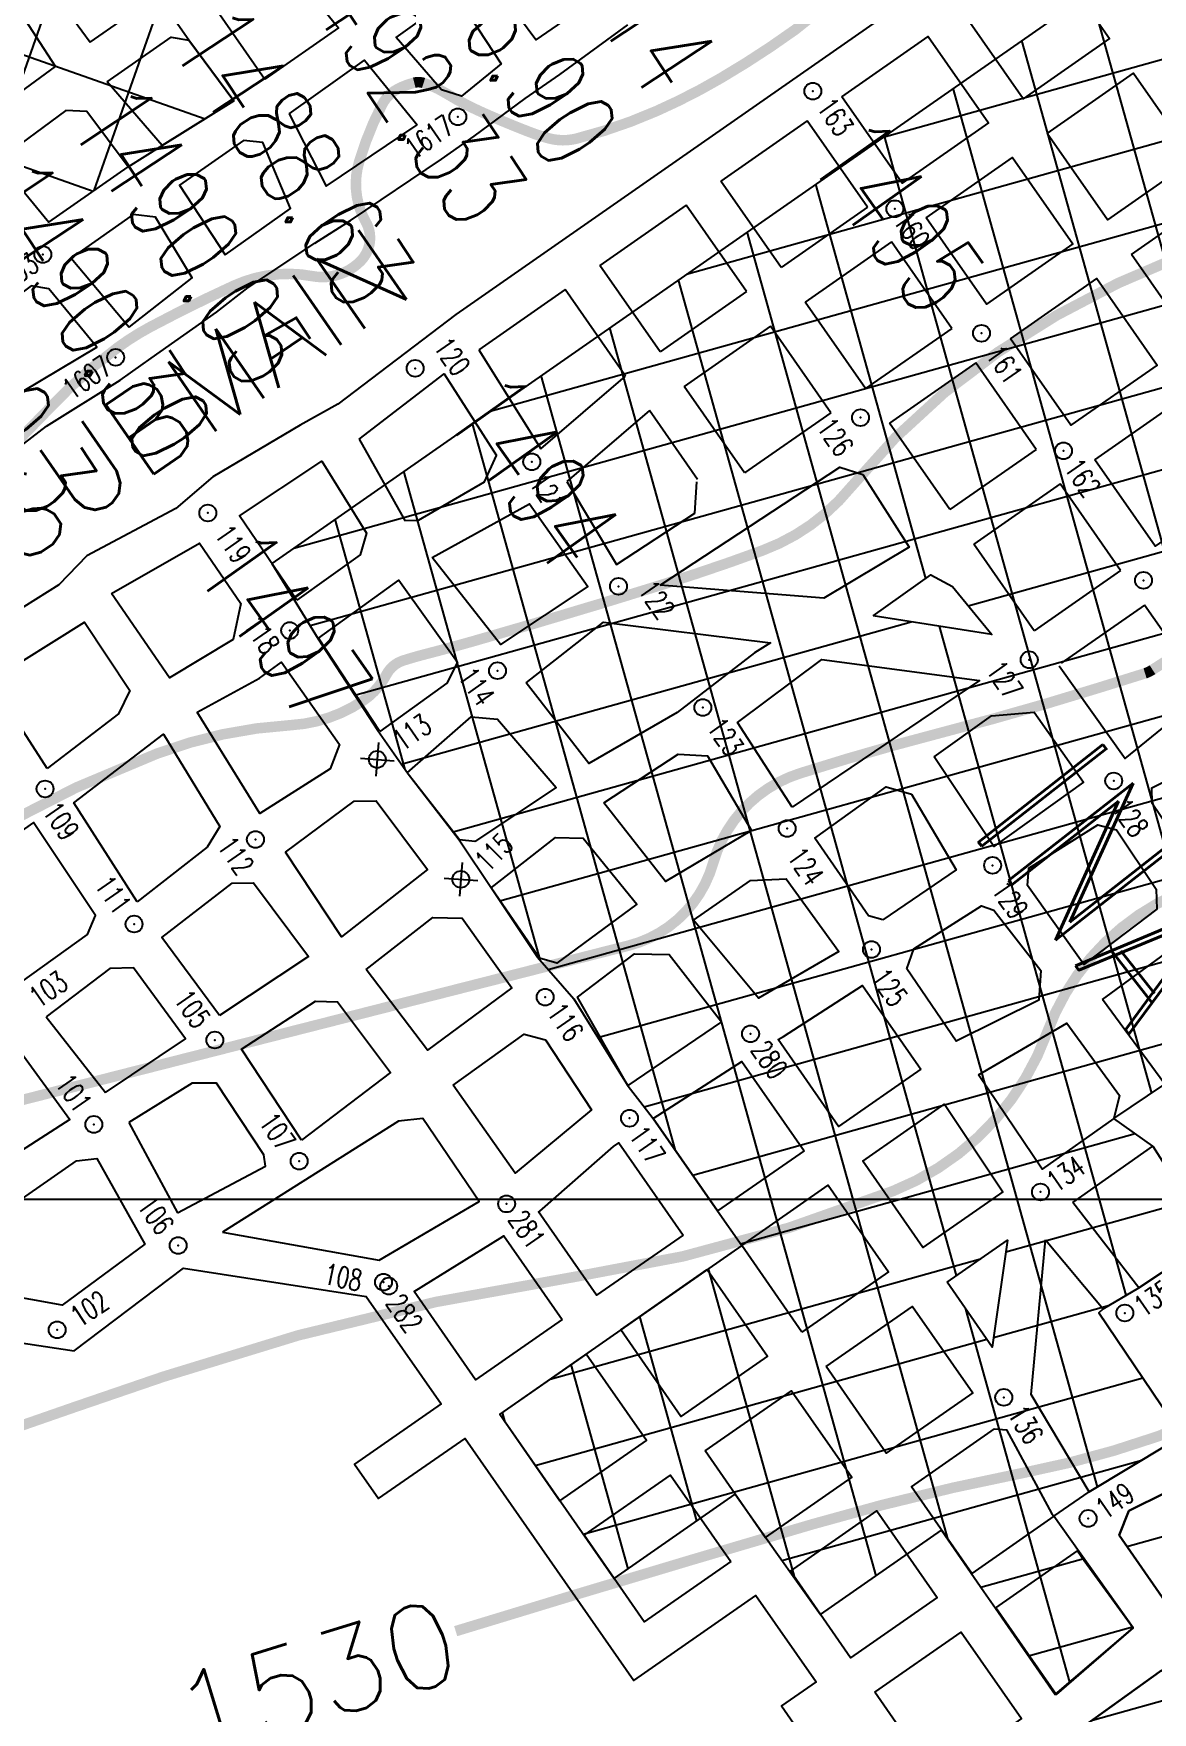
# Model space of a CAD drawing. Header units: inches. Extents: x 10131215 to 10153225, y 3476725 to 3491422.
# Drawn here: x 10143434 to 10143965, y 3481757 to 3482553 of the extents above; entities that cross this region are included whole.
import ezdxf
from ezdxf.enums import TextEntityAlignment as Align

# ---------------------------------------------------------------- set-up
doc = ezdxf.new("R2010")
doc.units = ezdxf.units.IN
doc.header["$LTSCALE"] = 100
doc.header["$MEASUREMENT"] = 0
doc.header["$PDMODE"] = 32
doc.header["$PDSIZE"] = 8
doc.layers.get('0').update_dxf_attribs({"color": 60, "linetype": 'CONTINUOUS'})
for name, color, linetype in [('ELEVATIONS-UPEER MASON-CONTOURS', 175, 'CONTINUOUS'), ('ELEVATIONS-UPPER MASON-SPOT', 175, 'CONTINUOUS'), ('GRID COORDINATES-VA SOUTH NAD27', 252, 'CONTINUOUS'), ('MINE WORKINGS-ADVANCED-SURVEYED', 7, 'CONTINUOUS'), ('MINE WORKINGS-RETREAT AREA', 4, 'CONTINUOUS'), ('MINE WORKINGS-RETREAT AREA-LABELS', 1, 'CONTINUOUS'), ('PANEL AND MAINS LABELS', 4, 'CONTINUOUS'), ('SPADS-CONTROL SURVEY-LABELS', 230, 'CONTINUOUS'), ('SPADS-CONTROL SURVEY-SYMBOLS', 230, 'CONTINUOUS'), ('SPADS-LABEL', 90, 'CONTINUOUS'), ('SPADS-SYMBOL', 90, 'CONTINUOUS')]:
    doc.layers.add(name, color=color, linetype=linetype)
doc.styles.add('INACCESSIBLE', font='ROMAND.SHX', dxfattribs={"width": 0.8, "height": 75})
doc.styles.add('LEV', font='SIMPLEX.shx', dxfattribs={"width": 0.7, "height": 40})
doc.styles.add('SP', font='SIMPLEX', dxfattribs={"width": 0.75, "height": 12})
doc.styles.get("Standard").update_dxf_attribs({"font": 'simplex.shx'})

# ---------------------------------------------------------------- blocks, each defined once
blk = doc.blocks.new('*X8')
at = {"color": 0}
for p, q in [((782663.7334110254, 180222.8788188884), (782697.2467060603, 180347.9521386877)), ((782712.0821369084, 180210.1335551075), (782736.8321513331, 180302.5018664284)), ((782613.775473359, 180287.8080369199), (782762.0028126345, 180248.0906410648)), ((782663.9649431051, 180222.5960000124), (782711.6853999903, 180209.8093421276))]:
    blk.add_line(p, q, dxfattribs=at)
blk = doc.blocks.new('*U52')
at = {"color": 4}
for p, q in [((660901.2717606163, 200972.0570941896), (661091.240157009, 201041.1999359278)), ((660891.3950740575, 200888.6489413333), (661141.9419971759, 200979.8405636354))]:
    blk.add_line(p, q, dxfattribs=at)
blk = doc.blocks.new('*U54')
at = {"color": 4}
for p, q in [((660734.6747990681, 201629.7407554881), (660988.4843376768, 201722.1198727145)), ((660937.4334357326, 201404.0925623766), (660827.6374453217, 201705.7545667773)), ((660907.0571831167, 201377.9079655207), (660796.883508213, 201680.6076495369)), ((660646.7186628807, 201557.8206735269), (660943.947784964, 201666.0032267223)), ((660902.010362502, 201282.1313261935), (660766.1295711042, 201655.4607322965)), ((660558.7625266932, 201485.9005915658), (660969.0947022043, 201635.2492896135)), ((660896.5748823121, 201187.422520273), (660735.3756339954, 201630.3138150561)), ((660771.0572662434, 201422.6366711593), (660704.6216968866, 201605.1668978157)), ((660470.8063905056, 201413.9805096046), (660934.9696208808, 201582.922109302)), ((660885.2870142965, 200999.1503527472), (660673.8677597778, 201580.0199805753)), ((660810.8853104998, 201093.9246888912), (660643.113822669, 201554.8730633349)), ((660481.3360364295, 201377.9063208304), (660949.7050667317, 201548.3787065125)), ((660816.5638028022, 200968.6804945079), (660612.3598855602, 201529.7261460945)), ((660505.0781991932, 201346.6410949056), (660958.3517917363, 201511.6191905703)), ((660783.7946640807, 200949.0702981942), (660581.6059484514, 201504.5792288541)), ((660673.3361082072, 201142.9100212361), (660550.8520113426, 201479.4323116137)), ((660792.0658291563, 201411.189383347), (660930.3154312591, 201461.5081234115)), ((660602.5571309039, 201227.7309981428), (660520.0980742339, 201454.2853943733)), ((660531.530419246, 201313.2326195949), (660489.3441371251, 201429.1384771329)), ((660556.5017208672, 201285.5443932004), (660955.4623484995, 201430.7541863027)), ((660529.5656461273, 201315.647130235), (660765.6764177256, 201401.5844230864)), ((660891.8158062784, 201090.8553092068), (660779.1210164373, 201400.4816995855)), ((660581.1790851591, 201254.619552795), (660906.7264205571, 201373.1090927245)), ((660606.4551172848, 201223.9126096612), (660928.5398560851, 201341.141867496)), ((660632.4971319556, 201193.4844613739), (660924.4225384808, 201299.7366199752)), ((660656.9340264451, 201162.4720971182), (660915.533062499, 201256.5944488517)), ((660682.3942419089, 201131.8321912371), (660936.2376030644, 201224.2236188638)), ((660707.5411591495, 201101.0782541284), (660890.3017072297, 201167.5976536278)), ((660833.287979434, 201106.9396872977), (660919.3134229205, 201138.2503881164)), ((660622.3049424205, 201030.1481418897), (660821.5993856513, 201102.6853870804)), ((660745.5300677925, 200944.5587474542), (660693.2607902901, 201088.1674071235)), ((660830.6538979943, 201066.0742935912), (660884.2634103398, 201085.5865603585)), ((660879.3505421665, 200905.8180108698), (660816.5591089, 201078.3360559043)), ((660618.4680537235, 200988.844962144), (660827.5184635835, 201064.9330887942)), ((660696.9258766801, 200968.4550000207), (660662.5068531813, 201063.0204898831)), ((660643.6149709639, 200958.0910250352), (660902.7171980232, 201052.3965233169)), ((660666.1719395713, 200943.3080827804), (660631.7529160725, 201037.8735726427)), ((660602.6503527048, 201008.1895433377), (660600.9989789637, 201012.7266554024)), ((660738.6294482987, 200952.7668001416), (660905.3345303776, 201013.4424879192)), ((660833.7509570554, 200947.4815314997), (660881.3728001287, 200964.8144648792)), ((660858.7914395558, 200916.6888553136), (660906.9613628716, 200934.2212735875))]:
    blk.add_line(p, q, dxfattribs=at)
blk = doc.blocks.new('CHKSPD')
at = {"layer": 'SPADS-CONTROL SURVEY-SYMBOLS'}
for p, q in [((0, 8), (0, -8)), ((-8, 0), (8, 0))]:
    blk.add_line(p, q, dxfattribs=at)
blk.add_circle((0, 0), 4, dxfattribs=at)

msp = doc.modelspace()

# ---------------------------------------------------------------- linework, layer by layer
at = {"layer": 'ELEVATIONS-UPEER MASON-CONTOURS', "const_width": 5.000142584255225}
for points in [[(10135978.88428691, 3483263.248318839, 4.255055060081e-07), (10135880.17467438, 3483248.315375748, 0.0005474603146306517)], [(10136147.75905881, 3483288.543522684, 1.373056544530431e-06), (10135988.51066798, 3483264.690762232, 2.300745381369936e-05)], [(10143347.32699172, 3482130.467253925, -0.07474212282453901), (10143492.50146667, 3482211.571925573, -0.07566887538856962), (10143555.90435341, 3482225.034000001, 0.1361756042659115), (10143590.4253189, 3482236.814147303, 0.1226936067944859), (10143601.26890124, 3482249.002231819, -0.1971328905085051), (10143609.22616029, 3482255.685526985, -0.01446907464538984), (10143619.44798097, 3482258.629173994, 0.006496253906757861), (10143642.31280594, 3482264.82069901, 0.006575798974424563), (10143732.52531858, 3482291.799249035, 0.01244339881629814), (10143779.62734726, 3482307.860640428, 0.1343142572708771), (10143821.69995104, 3482337.931147597, -0.07244515849293418), (10143891.4258001, 3482401.973450562, -0.07730206569252758), (10144010.10615429, 3482458.426992765, 0.1044024935000772), (10144096.02567958, 3482505.114863397, 0.03973508007269014), (10144155.41125171, 3482564.480984452, -0.03449457093818716), (10144223.07305974, 3482633.551566117, -0.03035523142941967), (10144254.03926278, 3482657.88606503, 0.05926723412722507), (10144269.19332912, 3482671.278124342, 0.206495647559451), (10144276.05846638, 3482691.898873664, -0.1209589645383536), (10144281.62759523, 3482727.572525549, -0.04237902047486769), (10144306.36568375, 3482775.052978742, -0.02082218080441121), (10144368.40596444, 3482864.452612474, -0.03195726993617183), (10144388.40503294, 3482887.617006193, -0.01806978415459465), (10144427.661337, 3482924.821674169)], [(10143830.39209397, 3482592.62665577, -0.09790451215805832), (10143795.17554119, 3482554.936614308, -0.02348204790636302), (10143759.98399238, 3482532.02232357, -0.02875346204211874), (10143729.44138232, 3482516.402947389, -0.04170366996357891), (10143691.55077371, 3482503.34513092, -0.128981842866003), (10143678.40024863, 3482503.45077722, -0.02633374068084155), (10143668.8539656, 3482506.585057749, -0.01137173329563853), (10143647.3691077, 3482515.482734906, -0.03418774156849135), (10143629.2760644, 3482524.988003931, 0.06151266780336358), (10143618.92032052, 3482529.727386483, 0.1386876233337936), (10143614.49868979, 3482529.863243499, 0.06621802985374556), (10143606.01026357, 3482526.500934217, 0.1469817383029806), (10143599.3051346, 3482519.579635464, 0.04723712294525273), (10143588.30511109, 3482492.297505057, 0.20297170415474), (10143591.49936237, 3482463.806700682, -0.3324468082604906), (10143589.08377114, 3482445.294504084, -0.2518517664341857), (10143566.18526937, 3482438.067989387, 0.1551446245280462), (10143528.91918426, 3482433.571062353, 0.01534284018246365), (10143489.44664533, 3482414.082805733, 0.03640313427058983), (10143473.7302471, 3482404.184128696, 0.04698638710311572), (10143440.6792643, 3482374.68091699, -0.03251547793124313), (10143394.22412591, 3482330.735825924, -0.01905205436938602)], [(10143396.67472743, 3482039.113788474), (10143557.8698207, 3482080.140452053), (10143716.06561587, 3482120.403747517, 0.2676856396970884), (10143756.33150889, 3482159.63083657, -0.252142623302576), (10143797.53592857, 3482202.179726139, -0.013640674661246), (10143864.436845, 3482221.430514273, 0.01224172436194047), (10143939.04002688, 3482242.671838606, 0.0004688216836191847), (10143961.30809469, 3482249.628629309, 0.01671458411617866), (10143961.92578377, 3482249.845162176, 0.05106785340117199), (10143964.84784246, 3482251.33918854, -0.007622562061158024), (10143983.43552752, 3482262.97830815, -0.04919332689314064), (10144142.19573395, 3482338.865185517, 0.1144972090879775), (10144206.29317467, 3482380.456488218, 0.01280850409577198), (10144213.82351784, 3482388.677229914, 0.005499846236891722), (10144230.64596151, 3482408.448894133, 0.03277570244094403), (10144273.65975588, 3482467.635729499, -0.05672026136631431), (10144300.17734823, 3482500.680855676, -0.05184182659550791), (10144318.33729181, 3482515.295456064, 0.04371363307621153), (10144340.13529921, 3482532.262795913, 0.01117474530867009), (10144351.41716566, 3482543.227542961, 0.03242466101318958), (10144354.96482989, 3482547.334375354, 0.09968553044509512), (10144357.31071081, 3482552.2039453, -0.0814797036930941), (10144359.95511046, 3482558.241532458, -0.1170433954055673)], [(10143634.15365382, 3481795.17632567, -0.003316660632886102), (10143803.39124297, 3481845.875125205, -0.0228045331267455), (10143904.07597066, 3481870.389474851, 0.03607104350062945), (10143967.3462098, 3481887.582947945, 0.2044293106928217), (10144019.82939058, 3481935.577174734, -0.1611494454293831), (10144080.15125815, 3482000.811226037, -0.01947310521791144), (10144134.26492387, 3482028.027962209, -0.02964742661463699), (10144171.40824944, 3482042.340134815, -0.05676998213323928), (10144233.94563975, 3482054.698008899, 0.05854918605931262), (10144294.55214633, 3482066.89782439, 0.03741892825513259), (10144368.45779918, 3482097.312420787, 0.05074344792614435), (10144418.23986251, 3482128.983688308, 0.04411323230313605), (10144428.08914918, 3482138.273618434, -0.08408045930744229), (10144433.6561349, 3482142.744056786, -0.1408585225902272), (10144438.9931457, 3482143.987726373, 0.08760419261934828), (10144447.632641, 3482145.063041687, 0.1242460983711971), (10144470.52213607, 3482158.965268868, 0.06192502868150639), (10144502.84031124, 3482201.121110769, 0.06527125289901695), (10144515.20113987, 3482230.356115838, -0.1028510475098637), (10144524.46486039, 3482248.385458222, -0.04033811393820746), (10144541.99149242, 3482266.816509831, 0.01135310366573151), (10144607.8526557, 3482328.495380569, 0.01696217042937671), (10144697.68787078, 3482422.720544103, 0.01389593533565095), (10144800.03412876, 3482544.269539381)], [(10143368.9432429, 3481871.905134784, -0.003801608728266355), (10143495.57876062, 3481915.943499724, -0.04453897513534956), (10143690.59082993, 3481963.263922281, 0.05718032071738401), (10143841.70591284, 3482003.993347731, 0.2141866816223799), (10143914.81952301, 3482079.199179835, -0.227373171160565), (10143985.84569684, 3482148.673925293, -0.04659756224964482)]]:
    msp.add_lwpolyline(points, format="xyb", dxfattribs=at)
at = {"layer": 'GRID COORDINATES-VA SOUTH NAD27'}
msp.add_line((10153220, 3482000), (10131220, 3482000), dxfattribs=at)
at = {"layer": 'MINE WORKINGS-ADVANCED-SURVEYED'}
for p, q in [((10143800.98186357, 3482511.765859456), (10143759.9597782, 3482483.17685635)), ((10143829.57086668, 3482470.743774091), (10143800.98186357, 3482511.765859456)), ((10143788.54878131, 3482442.154770985), (10143759.9597782, 3482483.17685635)), ((10143743.55094406, 3482471.741255108), (10143702.52885869, 3482443.152252002)), ((10143772.13994716, 3482430.719169743), (10143743.55094406, 3482471.741255108)), ((10143829.57086668, 3482470.74377409), (10143788.54878131, 3482442.154770985)), ((10143841.00646792, 3482454.334939945), (10143799.98438255, 3482425.745936838)), ((10143869.59547102, 3482413.312854579), (10143841.00646792, 3482454.334939945)), ((10143731.1178618, 3482402.130166637), (10143702.52885869, 3482443.152252002)), ((10143686.12002455, 3482431.71665076), (10143645.09793918, 3482403.127647655)), ((10143714.70902765, 3482390.694565395), (10143686.12002455, 3482431.71665076)), ((10143772.13994716, 3482430.719169743), (10143731.1178618, 3482402.130166637)), ((10143828.57338566, 3482384.723851473), (10143799.98438255, 3482425.745936838)), ((10143783.57554841, 3482414.310335597), (10143742.55346304, 3482385.721332491)), ((10143812.16455151, 3482373.288250231), (10143783.57554841, 3482414.310335597)), ((10143869.59547102, 3482413.312854579), (10143828.57338566, 3482384.723851474)), ((10143645.09793918, 3482403.127647655), (10143674.49587652, 3482356.143947809)), ((10143881.03107227, 3482396.904020433), (10143840.0089869, 3482368.315017327)), ((10143909.62007537, 3482355.881935067), (10143881.03107227, 3482396.904020433)), ((10143674.49587652, 3482356.143947809), (10143714.70902765, 3482390.694565395)), ((10143771.14246615, 3482344.699247126), (10143742.55346304, 3482385.721332491)), ((10143726.1446289, 3482374.285731249), (10143686.88895848, 3482340.597928199)), ((10143748.97030583, 3482341.533387125), (10143726.1446289, 3482374.285731249)), ((10143812.16455151, 3482373.288250231), (10143771.14246615, 3482344.699247126)), ((10143868.59799001, 3482327.292931962), (10143840.0089869, 3482368.315017327)), ((10143909.62007537, 3482355.881935067), (10143868.59799001, 3482327.292931962)), ((10143921.05567661, 3482339.473100921), (10143880.03359125, 3482310.884097816)), ((10143949.64467972, 3482298.451015556), (10143921.05567661, 3482339.473100921)), ((10143908.62259435, 3482269.86201245), (10143880.03359125, 3482310.884097816)), ((10143949.64467972, 3482298.451015556), (10143908.62259435, 3482269.86201245)), ((10143961.08028096, 3482282.042181409), (10143921.53109113, 3482254.47966476)), ((10143989.73142707, 3482240.930927648), (10143961.08028096, 3482282.042181409))]:
    msp.add_line(p, q, dxfattribs=at)
at = {"layer": 'MINE WORKINGS-ADVANCED-SURVEYED', "flags": 128}
for points in [[(10144676.6085892, 3482617.679319663), (10144463.06580934, 3482826.787995207), (10144383.9774633, 3482940.271101644), (10144289.09023348, 3482874.142544697), (10144266.42178018, 3482858.344506248), (10144265.40245257, 3482859.807129625), (10143634.18828937, 3482419.90302648), (10143578.14637913, 3482377.395951929), (10143560.33549805, 3482367.344740508), (10143518.82210947, 3482342.7964332), (10143501.40060576, 3482327.863377317), (10143459.06343428, 3482305.435545868), (10143445.8493469, 3482291.666901632), (10143401.43547902, 3482263.800171435)], [(10143555.86876512, 3482583.774448691), (10143546.69445569, 3482584.689267967), (10143519.63092984, 3482565.804679552), (10143543.64228222, 3482531.493497571)], [(10143555.86876512, 3482583.774448691), (10143578.5631352, 3482555.815448813), (10143543.64228222, 3482531.493497571)], [(10143627.37943324, 3482526.520176759), (10143605.89234252, 3482551.312070082), (10143629.17683186, 3482567.912362337)], [(10143629.17683186, 3482567.912362337), (10143637.52973076, 3482566.417977392), (10143655.74910994, 3482538.829006674), (10143636.88857116, 3482523.424696265), (10143627.37943324, 3482526.520176759)], [(10143422.57314753, 3482353.500039747), (10143439.99818773, 3482366.968359461), (10143474.84439855, 3482388.7650593), (10143489.57175941, 3482399.115098969), (10143520.66285457, 3482420.965182717), (10143535.63339994, 3482432.708411306), (10143567.2994973, 3482453.740308339), (10143584.2382338, 3482464.422165702), (10143627.35894517, 3482493.50409359), (10143642.90449275, 3482504.429135463), (10143667.12244614, 3482522.376953985), (10143683.57449882, 3482533.750290176), (10143715.90993739, 3482557.319565194)], [(10143555.07313882, 3482515.08135782), (10143590.89648141, 3482540.621018485), (10143615.85890109, 3482509.867827883)], [(10143555.07313882, 3482515.08135782), (10143572.73818972, 3482480.785899995), (10143615.85890109, 3482509.867827883)], [(10143588.40221754, 3482360.784572356), (10143628.68910504, 3482391.692046413), (10143653.52245094, 3482352.987621177)], [(10143588.40221754, 3482360.784572356), (10143609.99446756, 3482322.146511532), (10143616.55896766, 3482322.297726516), (10143647.80222187, 3482340.519390348), (10143653.52245094, 3482352.987621177)], [(10143674.49587652, 3482356.143947809), (10143674.36670414, 3482356.03154312)], [(10143772.12002427, 3482344.51310723), (10143772.12002427, 3482344.51310723)], [(10143686.88895848, 3482340.597928199), (10143710.49269436, 3482301.213399318), (10143747.62416032, 3482325.580370946), (10143748.66375723, 3482340.558149243)], [(10143920.53338059, 3482253.257750833), (10143951.82410899, 3482209.213077932), (10143987.316393, 3482237.941789811)], [(10143427.92286278, 3482103.115347345), (10143459.45054287, 3482125.659038368), (10143463.23660092, 3482134.741775537), (10143433.76608438, 3482178.781479282), (10143390.37100319, 3482148.551130976)], [(10143467.91998718, 3482050.726113145), (10143505.90038524, 3482076.192845917), (10143481.17787739, 3482109.950616746), (10143469.98987758, 3482109.634833776), (10143439.85648827, 3482086.650148728)], [(10143854.94963468, 3482061.794791823), (10143815.88078585, 3482034.567033154), (10143787.13188538, 3482075.818553713), (10143789.74600078, 3482077.367041678), (10143827.22306464, 3482101.467284699), (10143853.83471535, 3482063.451794462), (10143854.94963468, 3482061.794791823)], [(10143439.85648827, 3482086.650148728), (10143467.91998718, 3482050.726113145)], [(10143502.19713777, 3481993.69277999), (10143543.94408455, 3482015.77992498), (10143543.10508843, 3482021.178458965), (10143520.58192574, 3482055.147686169), (10143509.05671187, 3482055.21942034), (10143478.99418352, 3482036.542730618)], [(10143866.10813534, 3482045.192841473), (10143893.80676414, 3482003.550238804), (10143855.9053902, 3481977.136113642), (10143827.3163871, 3482018.158199008), (10143866.25082907, 3482045.292287208)], [(10143478.99418352, 3482036.542730618), (10143502.19713777, 3481993.69277999)], [(10143523.41732821, 3481984.546717516), (10143523.53784068, 3481984.534207343)], [(10143418.80044738, 3481742.385380239), (10143411.48870979, 3481760.912535086), (10143384.41161047, 3481804.752796617), (10143372.65411367, 3481822.562764227), (10143348.44177227, 3481857.145987254), (10143339.30982262, 3481862.535774454), (10143302.74158329, 3481912.945996416), (10143350.34462564, 3481943.678292038), (10143453.12340903, 3481928.136574978), (10143504.94302212, 3481967.340152757), (10143591.73528246, 3481953.915745172), (10143627.17919317, 3481903.057618869), (10143586.15710781, 3481874.468615763), (10143597.59270905, 3481858.059781617), (10143638.61479442, 3481886.648784723), (10143718.65833556, 3481771.79507801), (10143776.59318128, 3481812.170877278), (10143805.18218439, 3481771.148791912), (10143788.77335024, 3481759.71319067), (10143800.20895148, 3481743.304356524)], [(10143929.24742853, 3481833.233510253), (10143932.33347561, 3481828.734468704), (10143955.7238949, 3481796.768343514), (10143919.04654239, 3481765.178077991), (10143890.45753929, 3481806.200163356), (10143929.24742853, 3481833.233510253)]]:
    msp.add_lwpolyline(points, dxfattribs=at)
for points in [[(10143460.61952781, 3482549.015721633), (10143492.60369471, 3482571.333871579), (10143472.67331053, 3482596.624661732), (10143465.14058912, 3482598.689022967), (10143436.92105467, 3482581.463454347)], [(10143648.87139956, 3482581.629390257), (10143680.39345049, 3482604.853958259), (10143705.10526801, 3482572.949015249), (10143672.20116263, 3482550.202342866)], [(10143874.82161723, 3482563.226065046), (10143915.84370259, 3482591.815068151), (10143944.4327057, 3482550.792982785), (10143903.41062033, 3482522.20397968)], [(10143405.4245227, 3482509.281917446), (10143444.21739094, 3482537.570516532), (10143426.15426313, 3482565.429194971), (10143418.04982825, 3482568.314044312), (10143380.87908886, 3482541.194736137)], [(10143468.78430554, 3482530.324543739), (10143499.12825875, 3482551.498173175), (10143507.48246134, 3482550.011093644), (10143528.87135645, 3482521.205726631), (10143494.90399128, 3482499.985227406)], [(10143817.39069772, 3482523.201460698), (10143858.41278308, 3482551.790463803), (10143887.00178619, 3482510.768378438), (10143845.97970082, 3482482.179375333)], [(10143914.84622158, 3482505.795145534), (10143955.86830694, 3482534.38414864), (10143984.45731005, 3482493.362063274), (10143943.43522468, 3482464.773060169)], [(10143440.99299426, 3482463.655550444), (10143478.74091569, 3482489.946520624), (10143459.09615757, 3482516.247738597), (10143449.10174129, 3482516.590297618), (10143416.8697278, 3482492.879780573)], [(10143524.70835807, 3482448.253958884), (10143555.79945323, 3482470.104042632), (10143542.58838437, 3482501.51115893), (10143533.41487847, 3482502.434001045), (10143503.05241993, 3482481.286916336)], [(10143857.41530206, 3482465.770541186), (10143898.43738743, 3482494.359544292), (10143927.02639053, 3482453.337458926), (10143886.00430517, 3482424.748455821)], [(10143954.87082592, 3482448.364226023), (10143995.89291129, 3482476.953229128), (10144024.48191439, 3482435.931143763), (10143983.45982903, 3482407.342140657)], [(10143479.22171974, 3482413.842459833), (10143509.16281049, 3482437.32891701), (10143491.71075114, 3482466.07550347), (10143481.14509543, 3482467.247409743), (10143451.60324388, 3482446.671867863)], [(10143406.11975943, 3482413.72530041), (10143428.49806429, 3482383.332037977), (10143463.91935668, 3482404.310606878), (10143441.08218207, 3482432.031997828), (10143432.72928317, 3482433.526382773)], [(10143897.43990641, 3482408.339621675), (10143938.46199178, 3482436.92862478), (10143967.05099488, 3482395.906539415), (10143926.02890952, 3482367.317536309)], [(10143937.46451076, 3482350.908702163), (10143978.48659613, 3482379.497705269), (10144007.07559923, 3482338.475619904), (10143966.05351386, 3482309.886616798)], [(10143558.69937365, 3482284.319543507), (10143531.62630565, 3482324.430358063), (10143570.67858962, 3482350.24182295), (10143591.85631074, 3482316.123240985), (10143588.84031781, 3482305.894720081)], [(10143731.17299108, 3482291.403433512), (10143816.37707081, 3482347.388409291), (10143827.42595991, 3482343.951363841), (10143849.42404924, 3482309.411729349), (10143808.91050432, 3482285.279505412)], [(10143622.9781392, 3482304.617572291), (10143669.16533056, 3482330.055178793), (10143696.90102816, 3482290.747964749), (10143655.42800433, 3482263.283964918)], [(10143470.80568518, 3482287.507290949), (10143512.51034776, 3482311.314099356), (10143532.25351394, 3482282.756759142), (10143528.51806471, 3482265.660059455), (10143498.37029117, 3482247.483729543)], [(10143832.2447341, 3482276.984518323), (10143859.68144212, 3482296.319984973), (10143869.97547933, 3482290.75066513), (10143888.54243532, 3482267.979376044)], [(10143598.18756622, 3482221.98580455), (10143569.09618298, 3482266.241933826), (10143607.17874398, 3482293.819892813), (10143634.93959312, 3482254.875044373), (10143630.00775133, 3482245.022242076)], [(10143440.287748, 3482204.544832767), (10143413.43607469, 3482246.096725893), (10143457.9707311, 3482273.955072245), (10143479.50740314, 3482241.510762072), (10143474.12935729, 3482230.475225968)], [(10143667.63664169, 3482245.080597545), (10143704.22440636, 3482273.854643343), (10143783.53061608, 3482264.102090046), (10143776.0352033, 3482259.282041442), (10143739.23939695, 3482231.007917474), (10143697.26800576, 3482206.855511156)], [(10143793.89261561, 3482186.069893483), (10143767.91502827, 3482226.226041958), (10143807.86468953, 3482256.223186328), (10143882.78897662, 3482246.289297352)], [(10143511.43780127, 3482231.162675648), (10143541.08068383, 3482247.31075201), (10143551.56382905, 3482254.95768552), (10143578.95392873, 3482215.917200083), (10143574.50865577, 3482204.331439071), (10143541.23559355, 3482183.09503103)], [(10143643.23669478, 3482169.825314264), (10143636.00615039, 3482170.5699221), (10143611.149501, 3482202.395076374), (10143641.51339433, 3482228.930966715), (10143653.94622955, 3482227.946642032), (10143681.78905692, 3482195.428737466)], [(10143861.21780053, 3482210.040326915), (10143888.41293148, 3482229.392561257), (10143908.69019208, 3482231.262133239), (10143932.10917759, 3482197.958950321), (10143889.57265403, 3482167.413135513)], [(10143482.98692792, 3482141.259998758), (10143452.98450864, 3482188.128141876), (10143495.54276906, 3482220.73574562), (10143522.24353314, 3482177.009658871), (10143516.21621069, 3482167.111522655)], [(10143704.46562627, 3482188.150361732), (10143739.6930419, 3482211.31441717), (10143753.59210723, 3482210.471063402), (10143774.55681751, 3482175.032191403), (10143733.79331167, 3482150.795946623)], [(10143964.66028609, 3482187.810521736), (10143964.45535334, 3482195.349713961), (10143999.42628442, 3482213.069901495), (10144025.72245792, 3482177.503717335), (10143993.85693888, 3482155.562760467), (10143984.1451075, 3482159.028372145)], [(10143836.91690531, 3482132.714870852), (10143830.00339261, 3482134.529807808), (10143804.64496117, 3482171.365978925), (10143838.50675284, 3482195.838525864), (10143850.52195022, 3482192.334409645), (10143871.69470219, 3482156.395615814)], [(10143553.31505852, 3482164.779258969), (10143585.94381331, 3482188.973278765), (10143596.39031421, 3482189.097787742), (10143620.71350639, 3482156.581437644), (10143580.01737707, 3482124.572807416)], [(10143905.52573595, 3482148.949868911), (10143906.09583749, 3482157.163489267), (10143938.8354425, 3482177.708701485), (10143947.77720875, 3482175.388873542), (10143966.57921819, 3482147.2609697), (10143966.89158647, 3482137.772393229), (10143932.30009443, 3482111.529937501)], [(10143673.98930256, 3482114.530539948), (10143651.06185503, 3482147.920976016), (10143681.48288081, 3482171.782750903), (10143694.69075032, 3482171.47285435), (10143720.06408923, 3482140.09731883), (10143682.19795376, 3482112.140226547)], [(10143522.07891375, 3482087.206950927), (10143494.67546106, 3482124.306435963), (10143528.13793706, 3482150.020403632), (10143538.22207236, 3482150.170064148), (10143564.31858801, 3482115.224590354)], [(10143746.9682573, 3482132.525508482), (10143774.00906433, 3482151.402972532), (10143790.93281218, 3482152.170234477), (10143815.96738256, 3482117.662580902), (10143777.89972903, 3482095.545257512)], [(10143848.28188315, 3482109.351131875), (10143851.61832244, 3482118.950558566), (10143883.61642855, 3482139.304496792), (10143889.53848144, 3482137.194265001), (10143911.82659069, 3482108.581652554), (10143910.85406454, 3482094.570182535), (10143871.63379789, 3482075.08164068)], [(10143591.68572783, 3482109.077090883), (10143623.25253734, 3482133.708930897), (10143637.19352191, 3482133.469519803), (10143660.87085218, 3482100.391146262), (10143620.82555392, 3482070.764751343)], [(10143941.09808658, 3482094.898375547), (10143983.42656846, 3482125.944112187), (10144008.02673331, 3482088.675090007), (10144005.08122585, 3482077.71345405), (10143970.71609766, 3482054.732288757)], [(10143715.91500267, 3482054.090913005), (10143691.88338489, 3482096.053920343), (10143719.03318192, 3482116.501635344), (10143735.51910955, 3482116.206952015), (10143760.36737509, 3482084.261009207)], [(10143560.94795042, 3482028.193189329), (10143532.50584378, 3482071.311918715), (10143567.58731933, 3482094.121992396), (10143578.12107338, 3482093.754963389), (10143603.22271453, 3482060.213618091)], [(10143882.30230499, 3482059.169840776), (10143924.17805917, 3482083.692996545), (10143949.2210134, 3482049.306131505), (10143946.52546685, 3482038.44851639), (10143912.44724965, 3482014.355102748)], [(10143379.98755976, 3482048.525777476), (10143414.87576618, 3482073.651525569), (10143425.20689769, 3482073.431748199), (10143451.00567993, 3482037.986430847), (10143406.89471703, 3482009.67650125)], [(10143633.03077659, 3482054.260807302), (10143666.62583965, 3482078.387756329), (10143676.75872356, 3482075.742512856), (10143698.60745812, 3482042.548319937), (10143662.29822059, 3482012.541237254)], [(10143799.47195171, 3482023.131431912), (10143758.44986634, 3481994.542428806), (10143727.89166254, 3482038.390101292), (10143769.92524905, 3482065.527711147)], [(10143523.41732821, 3481984.546717516), (10143597.77693501, 3481971.262953514), (10143645.2189001, 3481999.040876094), (10143618.57868317, 3482038.393424058), (10143607.08203552, 3482037.128100503)], [(10143742.0410322, 3481983.106827564), (10143701.01894683, 3481954.517824459), (10143673.44284147, 3481994.086512602), (10143674.03208765, 3481994.4921938), (10143709.05457053, 3482025.195441464), (10143711.50801986, 3482026.918353063)], [(10143927.00614139, 3481998.537385373), (10143965.03001548, 3482025.269824617), (10143987.46095586, 3481989.971923533), (10143990.59307392, 3481989.633155), (10143990.22604491, 3481979.099400948), (10143958.30680811, 3481958.133136203)], [(10143374.63772933, 3481962.960663278), (10143454.19859884, 3482018.287010035), (10143463.81124476, 3482019.359928616), (10143486.63681975, 3481978.741753386), (10143447.45435811, 3481949.79839423)], [(10143798.47447069, 3481937.111509295), (10143769.88546758, 3481978.13359466), (10143810.90755295, 3482006.722597765), (10143839.49655605, 3481965.7005124)], [(10143684.61011269, 3481943.082223217), (10143643.58802732, 3481914.493220111), (10143614.45758755, 3481956.292207739), (10143655.29526306, 3481981.592360625), (10143656.96876607, 3481982.744525413)], [(10143867.34099144, 3481960.727279496), (10143895.95798211, 3481980.670956853), (10143888.75772681, 3481929.996612072)], [(10143914.12771361, 3481980.861588798), (10143941.34983062, 3481948.144026394), (10143939.39547722, 3481946.216378996), (10143973.29511052, 3481896.043471744), (10143972.07759262, 3481883.748192749), (10143934.70951875, 3481861.218200678), (10143907.33091185, 3481907.418745043)], [(10143753.47663344, 3481966.697993418), (10143782.06563655, 3481925.675908052), (10143741.04355118, 3481897.086904947), (10143712.45454807, 3481938.108990313)], [(10143809.91007193, 3481920.702675148), (10143850.9321573, 3481949.291678254), (10143879.51549285, 3481908.2777252), (10143838.49340749, 3481879.688722095)], [(10143683.61263167, 3481857.062300599), (10143724.63471703, 3481885.651303705), (10143696.04571393, 3481926.67338907), (10143655.02362856, 3481898.084385965)], [(10143752.47915242, 3481880.678070801), (10143793.50123779, 3481909.267073906), (10143822.08457334, 3481868.253120852), (10143781.06248798, 3481839.664117747)], [(10143889.84532649, 3481891.098262419), (10143895.61503549, 3481890.754590665), (10143917.12344705, 3481850.908644496), (10143917.93375805, 3481849.727320059), (10143879.02193805, 3481822.608997502), (10143850.43293494, 3481863.631082868)], [(10143764.65365383, 3481828.228516505), (10143723.63156847, 3481799.639513399), (10143695.04823291, 3481840.653466454), (10143736.07031827, 3481869.242469559)], [(10143948.9414405, 3481840.689730452), (10143953.62829052, 3481852.258723772), (10143989.33233666, 3481870.049396764), (10144008.60228701, 3481845.166015666), (10144008.07099577, 3481830.517067589), (10143971.89403956, 3481807.661659988)], [(10143793.00201543, 3481823.60647852), (10143834.0241008, 3481852.195481625), (10143862.6131039, 3481811.17339626), (10143821.59101854, 3481782.584393155)], [(10143833.02661978, 3481766.175559008), (10143874.04870514, 3481794.764562114), (10143902.63770825, 3481753.742476749), (10143861.61562288, 3481725.153473644)], [(10143969.28370366, 3481776.722024154), (10143998.88568317, 3481734.40634352), (10143959.07114674, 3481707.74715848), (10143930.48214364, 3481748.769243845)]]:
    msp.add_lwpolyline(points, close=True, dxfattribs=at)
at = {"layer": 'MINE WORKINGS-RETREAT AREA'}
for points in [[(10144160.98698911, 3482729.788037766), (10143546.89130401, 3482301.814099039), (10143568.91286972, 3482265.962651271), (10143597.21264268, 3482222.560113518), (10143611.5384898, 3482201.89991513), (10143635.79126461, 3482170.696991792), (10143651.43678823, 3482147.250821962), (10143672.91822375, 3482114.918862117), (10143690.19136747, 3482095.182417771), (10143715.95441977, 3482053.700741431), (10143721.58645613, 3482046.630775237), (10143727.89166254, 3482038.390101292), (10143758.44986634, 3481994.542428806), (10143769.88546758, 3481978.13359466), (10143655.02362856, 3481898.084385965), (10143709.33990069, 3481820.146489926), (10143766.7708202, 3481860.171094274), (10143786.02379736, 3481832.748346456), (10143807.29651698, 3481803.095435837), (10143864.72743649, 3481843.120040185), (10143884.83232484, 3481814.014022932), (10143890.38664888, 3481806.15958664), (10143918.67176484, 3481765.059136172), (10143955.7238949, 3481796.768343513), (10143917.93375805, 3481849.727320059), (10143934.70951875, 3481861.218200678), (10143972.07759262, 3481883.748192749)], [(10143965.03001548, 3482025.269824617), (10143946.52546685, 3482038.44851639), (10143970.71609766, 3482054.732288757)], [(10143973.29511052, 3481896.043471744), (10143939.39547722, 3481946.216378996), (10143941.34983062, 3481948.144026394), (10143958.30680811, 3481958.133136203), (10143990.22604491, 3481979.099400948)], [(10143989.33233666, 3481870.049396764), (10143953.62829052, 3481852.258723772), (10143948.9414405, 3481840.689730452), (10143971.89403956, 3481807.661659988)], [(10143969.28370366, 3481776.722024154), (10143945.55164359, 3481759.625364615), (10143930.48214364, 3481748.769243845)]]:
    msp.add_lwpolyline(points, dxfattribs=at)
for points in [[(10143399.66301952, 3482699.555235521), (10143363.01593345, 3482675.181036897), (10143346.86571868, 3482665.121652748), (10143312.43097489, 3482641.072764431), (10143335.42114518, 3482604.632555803), (10143346.28241209, 3482589.042383562), (10143373.5472598, 3482560.46306565), (10143380.87908886, 3482541.194736137), (10143405.4245227, 3482509.281917446), (10143416.8697278, 3482492.879780573), (10143440.99299426, 3482463.655550444), (10143478.74091569, 3482489.946520624), (10143494.90399128, 3482499.985227406), (10143528.87135645, 3482521.205726631), (10143507.48246134, 3482550.011093644), (10143492.60369471, 3482571.333871579), (10143472.67331053, 3482596.624661732), (10143458.38047354, 3482617.136864374), (10143441.53838242, 3482651.748378892), (10143420.60909258, 3482671.293495802)], [(10143832.2447341, 3482276.984518323), (10143859.68144212, 3482296.319984973), (10143869.97547933, 3482290.75066513), (10143888.54243532, 3482267.979376044)], [(10143867.34099144, 3481960.727279496), (10143895.95798211, 3481980.670956853), (10143888.75772681, 3481929.996612072)]]:
    msp.add_lwpolyline(points, close=True, dxfattribs=at)
at = {"layer": 'SPADS-SYMBOL'}
for p in [(10143803.65563976, 3482525.83426964), (10143635.18479044, 3482513.675555592), (10143842.53684634, 3482470.043885129), (10143842.53684634, 3482470.043885129), (10143438.25063864, 3482448.344913051), (10143883.70518285, 3482410.971713242), (10143472.78034309, 3482399.541801845), (10143614.94466351, 3482394.318588797), (10143826.28782685, 3482370.944454941), (10143670.24301118, 3482349.969570676), (10143922.58638968, 3482355.18132865), (10143516.4910429, 3482325.704695221), (10143960.54403967, 3482293.737495543), (10143711.42526986, 3482290.894911758), (10143555.37224929, 3482269.914310089), (10143906.3430882, 3482256.073693668), (10143653.9857867, 3482250.864422399), (10143751.45327266, 3482233.441506354), (10143946.41932058, 3482198.568574985), (10143439.2680424, 3482194.777176111), (10143791.47232658, 3482176.018432134), (10143539.10682, 3482170.803443801), (10143888.96342862, 3482158.526649511), (10143481.51145156, 3482130.6643159), (10143831.48889399, 3482118.581435587), (10143676.60156444, 3482095.963170769), (10143774.09453529, 3482078.582393879), (10143519.87482273, 3482075.634459351), (10143716.62633624, 3482038.531891788), (10143462.43533902, 3482035.603970033), (10143559.89138984, 3482018.197462327), (10143658.31307682, 3481997.89245381), (10143911.65279462, 3482003.554788648), (10143502.46011056, 3481978.172690708), (10143599.92113367, 3481960.765295024), (10143602.35860194, 3481958.896890421), (10143951.67756688, 3481946.123509798), (10143445.03380327, 3481938.147031055), (10143894.24539989, 3481906.093765364), (10143934.27017224, 3481848.662486358)]:
    msp.add_point(p, dxfattribs=at)

# ---------------------------------------------------------------- block references
at = {"layer": 'MINE WORKINGS-RETREAT AREA', "xscale": 1.000028516851045, "yscale": 1.000028516851045, "zscale": 1.000028516851045, "rotation": 355.6010874874682}
for name, p in [('*X8', (9349211.396678967, 3362830.088531519)), ('*U52', (9469564.405691773, 3332142.305303896)), ('*U54', (9469564.405691773, 3332142.305303896))]:
    msp.add_blockref(name, p, dxfattribs=at)
at = {"layer": 'SPADS-CONTROL SURVEY-SYMBOLS', "xscale": 1.000028516851045, "yscale": 1.000028516851045, "zscale": 1.000028516851045}
for p, rotation in [((10143596.93613432, 3482208.782973773), 355.6010315357167), ((10143636.61523915, 3482151.870054948), 355.6010316026687)]:
    msp.add_blockref('CHKSPD', p, dxfattribs=dict(at, rotation=rotation))

# ---------------------------------------------------------------- texts
at = {"layer": 'ELEVATIONS-UPEER MASON-CONTOURS'}
msp.add_text('1530', height=40.0011406740418, rotation=17.00642806967471, dxfattribs=at).set_placement((10143508.23102774, 3481733.302064709))
at = {"layer": 'ELEVATIONS-UPPER MASON-SPOT', "style": 'LEV', "width": 0.7}
for s, rotation, p in [('1486.14', 303.4672260873577, (10143700.65131628, 3482596.638447935)), ('1486.90', 303.4672260873577, (10143654.26700078, 3482562.01449675)), ('1492.33', 303.4672260873577, (10143610.51417179, 3482533.977857638)), ('1488.63', 303.4672260873577, (10143556.99151588, 3482494.810399627)), ('1490.05', 303.4672260873577, (10143508.69416275, 3482457.363345379)), ('1495', 305.2850579583441, (10143843.74365053, 3482466.92201264)), ('1490.30', 303.4672260873577, (10143461.82575336, 3482421.928736319)), ('1490.3', 303.4672260873577, (10143413.20473587, 3482385.77973948)), ('1494', 305.2850579583441, (10143670.9358126, 3482345.723928578)), ('1497', 305.2850579583441, (10143552.73322981, 3482271.737267239))]:
    msp.add_text(s, height=40.0011406740418, rotation=rotation, dxfattribs=at).set_placement(p, align=Align.MIDDLE)
at = {"layer": 'MINE WORKINGS-RETREAT AREA-LABELS', "style": 'INACCESSIBLE', "width": 0.8}
msp.add_text('INACCESSIBLE', height=75.00213876382837, rotation=308.057996344014, dxfattribs=at).set_placement((10144077.46758143, 3481981.103362336), align=Align.MIDDLE)
at = {"layer": 'PANEL AND MAINS LABELS'}
msp.add_text('2nd. NE SUBMAIN', height=40.0011406740418, rotation=34.641938174739, dxfattribs=at).set_placement((10143421.81009823, 3482296.351157326), align=Align.CENTER)
at = {"layer": 'SPADS-CONTROL SURVEY-LABELS', "style": 'SP', "width": 0.7}
for s, rotation, p in [('113', 34.90540818570356, (10143608.89639577, 3482212.398055088)), ('115', 44.78584750243608, (10143649.41637489, 3482154.852107735)), ('103', 34.45683868694146, (10143436.27337987, 3482090.516937056))]:
    msp.add_text(s, height=10.00028516851045, rotation=rotation, dxfattribs=at).set_placement(p)
at = {"layer": 'SPADS-LABEL', "style": 'SP', "width": 0.7}
for s, rotation, p in [('163', 304.8732540625695, (10143805.04344337, 3482518.163676203)), ('160', 304.8732541240042, (10143841.37581591, 3482464.349483429)), ('161', 304.8732541981141, (10143885.26443472, 3482400.679067926)), ('162', 304.8732542608141, (10143922.40241733, 3482346.963423376)), ('280', 304.6851086936522, (10143773.84522834, 3482070.927992517)), ('134', 34.87325428217361, (10143919.26033304, 3482002.993178806)), ('281', 304.6851085181728, (10143658.7053822, 3481990.411744797)), ('135', 34.87325435208601, (10143960.70795397, 3481943.837265889)), ('282', 304.6851084296874, (10143600.68647646, 3481950.677432211)), ('136', 300.515846965218, (10143895.77266204, 3481898.361657663)), ('149', 34.8732543306667, (10143942.47401899, 3481847.830019739))]:
    msp.add_text(s, height=10.00028516851045, rotation=rotation, dxfattribs=at).set_placement(p)
for s, rotation, p in [('1617', 34.90679543195021, (10143621.57467531, 3482504.118191387)), ('1603', 34.90679512543739, (10143424.64052343, 3482438.787548909)), ('120', 304.8732537850414, (10143632.4518899, 3482399.998271778)), ('1607', 34.90679518364515, (10143459.17022787, 3482389.984437678)), ('126', 304.8732540750021, (10143814.29869344, 3482361.824355573)), ('121', 304.8732538629941, (10143677.8081974, 3482335.268250632)), ('119', 304.8732536286009, (10143528.46152523, 3482311.012870573)), ('122', 304.8732539470163, (10143729.52584044, 3482284.556558969)), ('118', 304.8732536531571, (10143542.04210284, 3482267.993285127)), ('114', 304.8732538156792, (10143643.96959043, 3482243.387640568)), ('127', 304.8732542104826, (10143894.68656343, 3482246.519173886)), ('123', 304.8732540035321, (10143762.19411795, 3482219.494281631)), ('109', 304.8732535092365, (10143446.82678554, 3482179.541435817)), ('128', 304.8732543096577, (10143954.38021853, 3482181.097091602)), ('112', 304.8732536418475, (10143529.78560648, 3482163.135132709)), ('124', 304.8732540679957, (10143800.17763108, 3482158.036936237)), ('111', 304.8732535528584, (10143471.55687635, 3482144.557616894)), ('129', 304.8732542227177, (10143897.28190679, 3482142.202896778)), ('125', 304.8732541353644, (10143839.99412139, 3482100.620597406)), ('105', 304.7539244185873, (10143509.16886736, 3482090.420846641)), ('116', 304.8732538947039, (10143686.13665603, 3482084.194960914)), ('101', 304.7539243342233, (10143452.84373314, 3482050.566628404)), ('107', 304.8732536823422, (10143549.50918484, 3482032.171235755)), ('117', 304.8732539603623, (10143725.0270921, 3482025.816015932)), ('106', 304.8732535945366, (10143491.82449375, 3481992.535589631)), ('108', 348.2945326835612, (10143580.72369042, 3481963.099547771)), ('102', 33.49015592746342, (10143460.38880147, 3481948.205392594))]:
    msp.add_text(s, height=10.00028516851045, rotation=rotation, dxfattribs=at).set_placement(p, align=Align.MIDDLE)

doc.saveas('drawing.dxf')
